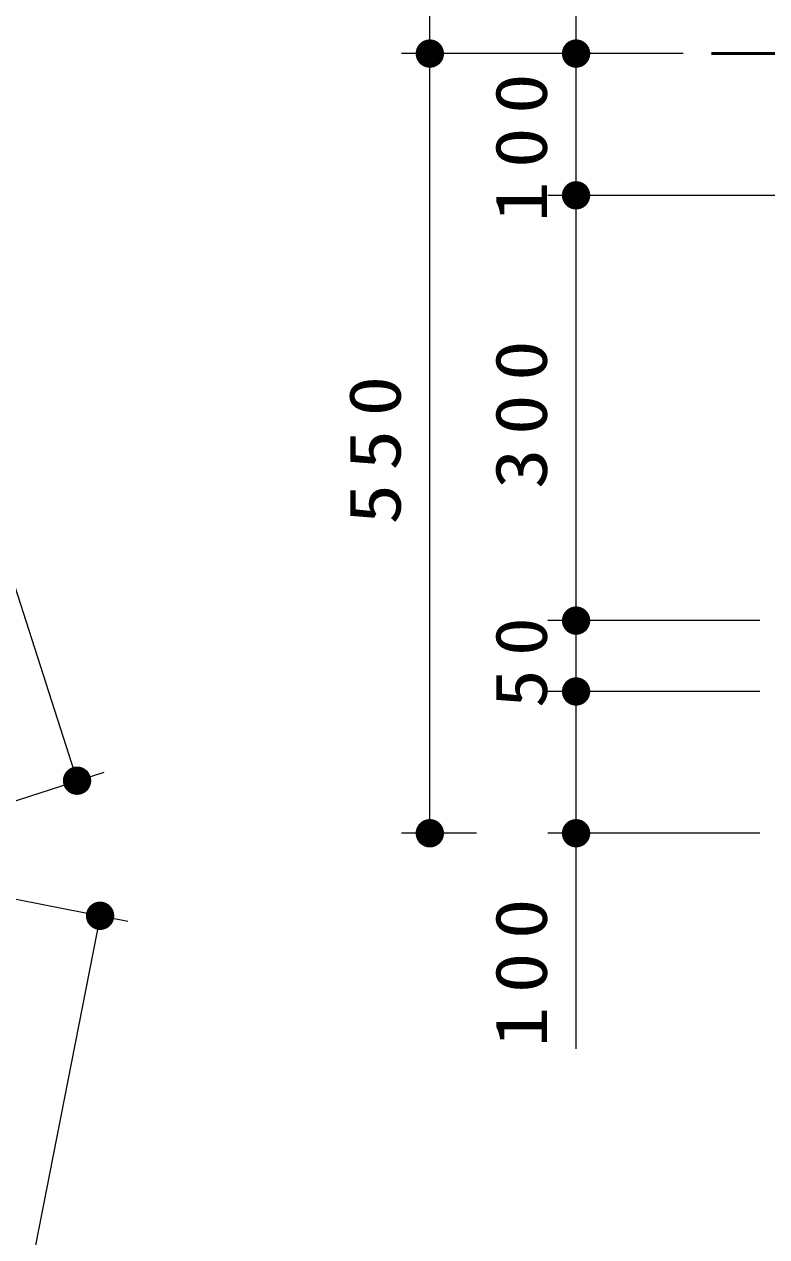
# Model space of a CAD drawing. Units: millimetres on the paper, with parts at other scales. Extents: x -805 to -334, y -297 to 267.
# Drawn here: x -620.95 to -594.74, y -138.21 to -95.44 of the extents above; entities that cross this region are included whole.
import ezdxf

# ---------------------------------------------------------------- set-up
doc = ezdxf.new("R2010")
doc.units = ezdxf.units.MM
doc.layers.add('1_20', color=7, linetype='Continuous', lineweight=13)
doc.layers.add('1_50', color=7, linetype='Continuous', lineweight=25)
doc.styles.add('ＭＳ ゴシック', font='')
doc.styles.get('ＭＳ ゴシック').set_extended_font_data('MS Gothic')

# ---------------------------------------------------------------- blocks, each defined once
blk = doc.blocks.new('filled_dot')
at = {"color": 0, "linetype": 'Continuous', "lineweight": -2, "const_width": 1.25}
blk.add_lwpolyline([(-0.625, 0, 1), (0.625, 0, 1)], format="xyb", close=True, dxfattribs=at)

msp = doc.modelspace()

# ---------------------------------------------------------------- linework, layer by layer
at = {"layer": '1_20'}
for p, q in [((-606.634, -96.476), (-606.634, -41.472)), ((-601.471, -96.476), (-601.471, -66.472)), ((-597.694, -96.476), (-607.634, -96.476)), ((-606.634, -123.976), (-606.634, -96.476)), ((-601.471, -101.476), (-601.471, -96.476)), ((-591.989, -101.476), (-602.471, -101.476)), ((-601.471, -116.476), (-601.471, -101.476)), ((-594.989, -116.476), (-602.471, -116.476)), ((-601.471, -118.976), (-601.471, -116.476)), ((-594.989, -118.976), (-602.471, -118.976)), ((-601.471, -131.581), (-601.471, -118.976)), ((-604.989, -123.976), (-607.634, -123.976)), ((-594.989, -123.976), (-602.471, -123.976))]:
    msp.add_line(p, q, dxfattribs=at)
at = {"layer": '1_20', "color": 253, "lineweight": 50}
msp.add_line((-596.694, -96.476), (-585.502, -96.476), dxfattribs=at)
at = {"layer": '1_50', "lineweight": 13}
for p, q in [((-631.331, -84.042), (-619.087, -122.122)), ((-627.019, -124.673), (-618.135, -121.816)), ((-626.99, -125.172), (-617.293, -127.08)), ((-618.274, -126.887), (-625.996, -166.134))]:
    msp.add_line(p, q, dxfattribs=at)

# ---------------------------------------------------------------- block references
at = {"layer": '1_20', "xscale": 0.4, "yscale": 0.4}
for p, rotation in [((-606.634, -96.476), 90), ((-606.634, -96.476), 270), ((-601.471, -96.476), 270), ((-601.471, -96.476), 90), ((-601.471, -101.476), 90), ((-601.471, -101.476), 270), ((-601.471, -116.476), 90), ((-601.471, -116.476), 270), ((-601.471, -118.976), 90), ((-601.471, -118.976), 270), ((-606.634, -123.976), 90), ((-601.471, -123.976), 90)]:
    msp.add_blockref('filled_dot', p, dxfattribs=dict(at, rotation=rotation))
at = {"layer": '1_50', "lineweight": 13, "xscale": 0.4, "yscale": 0.4}
for p, rotation in [((-619.087, -122.122), 107.8), ((-618.274, -126.887), 258.9)]:
    msp.add_blockref('filled_dot', p, dxfattribs=dict(at, rotation=rotation))

# ---------------------------------------------------------------- texts
at = {"layer": '1_20', "char_height": 1.833, "attachment_point": 8, "rotation": 90, "style": 'ＭＳ ゴシック'}
for s, insert in [('\\T1.33;\\W1.15;100', (-602.471, -99.56)), ('\\T1.33;\\W1.15;300', (-602.471, -108.976)), ('\\T1.33;\\W1.15;550', (-607.634, -110.227)), ('\\T1.34;\\W1.1;50', (-602.471, -117.726)), ('\\T1.33;\\W1.15;100', (-602.471, -128.664))]:
    msp.add_mtext(s, dxfattribs=dict(at, insert=insert))

doc.saveas('drawing.dxf')
